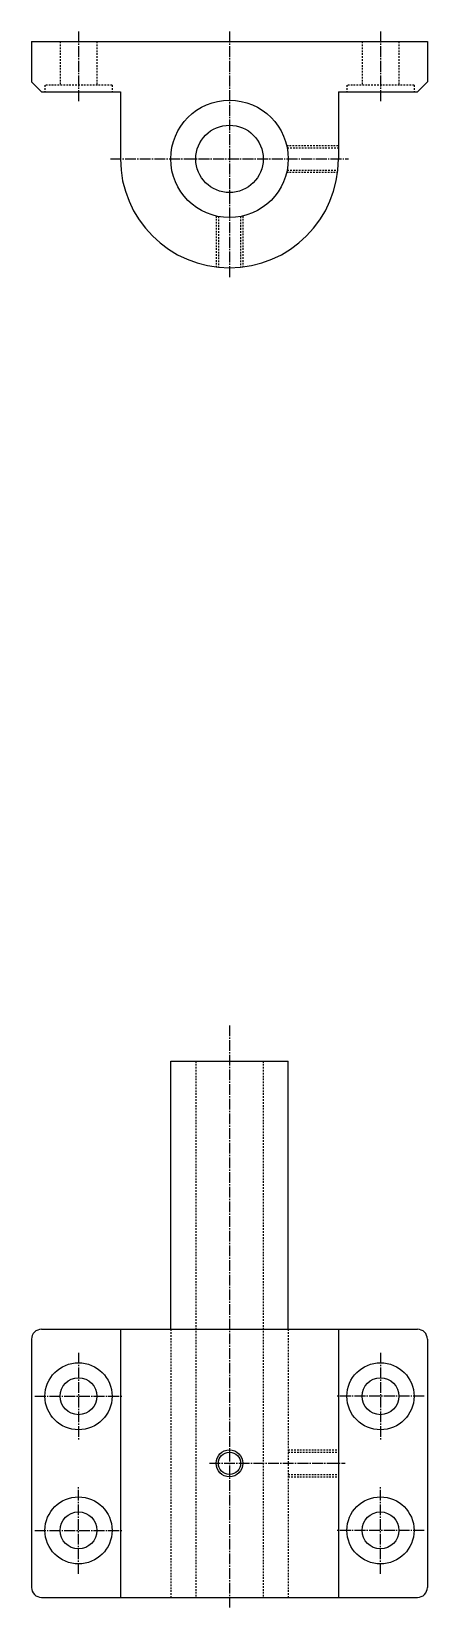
# Model space of a CAD drawing. Extents: x 43 to 629, y 40 to 638.
# Drawn here: x 511.5 to 629.5, y 167.6 to 637.7 of the extents above; entities outside this region: 2.
import ezdxf

# ---------------------------------------------------------------- set-up
doc = ezdxf.new("R2010")
doc.units = 0
doc.header["$LTSCALE"] = 0.25
doc.linetypes.add('CENTER', pattern=[17.5, 13, -1.5, 1.5, -1.5])
doc.linetypes.add('DASHED', pattern=[3.5, 2, -1.5])
doc.layers.get('0').update_dxf_attribs({"linetype": 'CONTINUOUS'})
doc.layers.add('CENTER', color=1, linetype='CENTER')
doc.styles.get("Standard").update_dxf_attribs({"font": 'txt', "bigfont": 'BIGFONT'})

msp = doc.modelspace()

# ---------------------------------------------------------------- linework, layer by layer
for p, q in [((511.47, 634.66), (629.47, 634.66)), ((511.47, 634.66), (511.47, 622.66)), ((629.47, 634.66), (629.47, 622.66)), ((511.47, 622.66), (514.47, 619.66)), ((626.47, 619.66), (629.47, 622.66)), ((514.47, 619.66), (537.97, 619.66)), ((537.97, 619.66), (537.97, 599.66)), ((602.97, 619.66), (602.97, 599.66)), ((602.97, 619.66), (626.47, 619.66)), ((552.97, 250.56), (552.97, 330.56)), ((552.97, 330.56), (587.97, 330.56)), ((587.97, 250.56), (587.97, 330.56)), ((514.47, 250.56), (626.47, 250.56)), ((537.97, 250.56), (537.97, 170.56)), ((602.97, 250.56), (602.97, 170.56)), ((511.47, 247.56), (511.47, 173.56)), ((629.47, 247.56), (629.47, 173.56)), ((514.47, 170.56), (626.47, 170.56)), ((542.47, 170.56), (542.47, 170.56)), ((570.47, 170.56), (570.47, 170.56))]:
    msp.add_line(p, q)
at = {"color": 3, "linetype": 'DASHED'}
for p, q in [((519.97, 634.66), (519.97, 621.66)), ((530.97, 634.66), (530.97, 621.66)), ((609.97, 634.66), (609.97, 621.66)), ((620.97, 634.66), (620.97, 621.66)), ((515.47, 621.66), (515.47, 619.66)), ((535.47, 621.66), (515.47, 621.66)), ((535.47, 621.66), (535.47, 619.66)), ((605.47, 621.66), (605.47, 619.66)), ((625.47, 621.66), (605.47, 621.66)), ((625.47, 621.66), (625.47, 619.66)), ((587.51, 603.66), (602.73, 603.66)), ((587.65, 602.98), (602.8, 602.98)), ((587.51, 595.66), (602.73, 595.66)), ((587.65, 596.33), (602.8, 596.33)), ((566.47, 582.62), (566.47, 567.4)), ((567.15, 582.47), (567.15, 567.33)), ((573.8, 582.47), (573.8, 567.33)), ((574.47, 582.62), (574.47, 567.4)), ((560.42, 330.56), (560.42, 170.56)), ((580.52, 330.56), (580.52, 170.56)), ((552.97, 250.56), (552.97, 170.56)), ((587.97, 250.56), (587.97, 170.56)), ((587.97, 214.56), (602.97, 214.56)), ((587.97, 213.88), (602.97, 213.88)), ((587.97, 207.23), (602.97, 207.23)), ((587.97, 206.56), (602.97, 206.56))]:
    msp.add_line(p, q, dxfattribs=at)
for centre, radius in [((570.47, 599.66), 17.5), ((570.47, 599.66), 10.05), ((525.47, 230.56), 10), ((615.47, 230.56), 10), ((525.47, 230.56), 5.5), ((615.47, 230.56), 5.5), ((570.47, 210.56), 3.32), ((525.47, 190.56), 10), ((615.47, 190.56), 10), ((525.47, 190.56), 5.5), ((615.47, 190.56), 5.5)]:
    msp.add_circle(centre, radius)
at = {"color": 3}
msp.add_circle((570.47, 210.56), 4, dxfattribs=at)
for centre, radius, start, end in [((570.47, 599.66), 32.5, 180, 0), ((514.47, 247.56), 3, 90, 180), ((626.47, 247.56), 3, 0, 90), ((514.47, 173.56), 3, 180, 270), ((626.47, 173.56), 3, 270, 0)]:
    msp.add_arc(centre, radius, start, end)
at = {"layer": 'CENTER', "color": 1, "linetype": 'CENTER'}
for p, q in [((525.47, 637.66), (525.47, 616.66)), ((570.47, 637.66), (570.47, 564.16)), ((615.47, 637.66), (615.47, 616.76)), ((534.97, 599.66), (605.97, 599.66)), ((570.47, 341.18), (570.47, 167.56)), ((525.47, 243.56), (525.47, 217.56)), ((615.47, 243.56), (615.47, 217.56)), ((512.47, 230.56), (538.47, 230.56)), ((628.47, 230.56), (602.47, 230.56)), ((564.47, 210.56), (604.97, 210.56)), ((525.47, 177.56), (525.47, 203.56)), ((615.47, 177.56), (615.47, 203.56)), ((512.47, 190.56), (538.47, 190.56)), ((628.47, 190.56), (602.47, 190.56))]:
    msp.add_line(p, q, dxfattribs=at)

# ---------------------------------------------------------------- texts
for s, p in [('MSSTA35-140', (40, 100)), ('MSSTA35', (40, 40))]:
    msp.add_text(s, height=16).set_placement(p)

doc.saveas('drawing.dxf')
